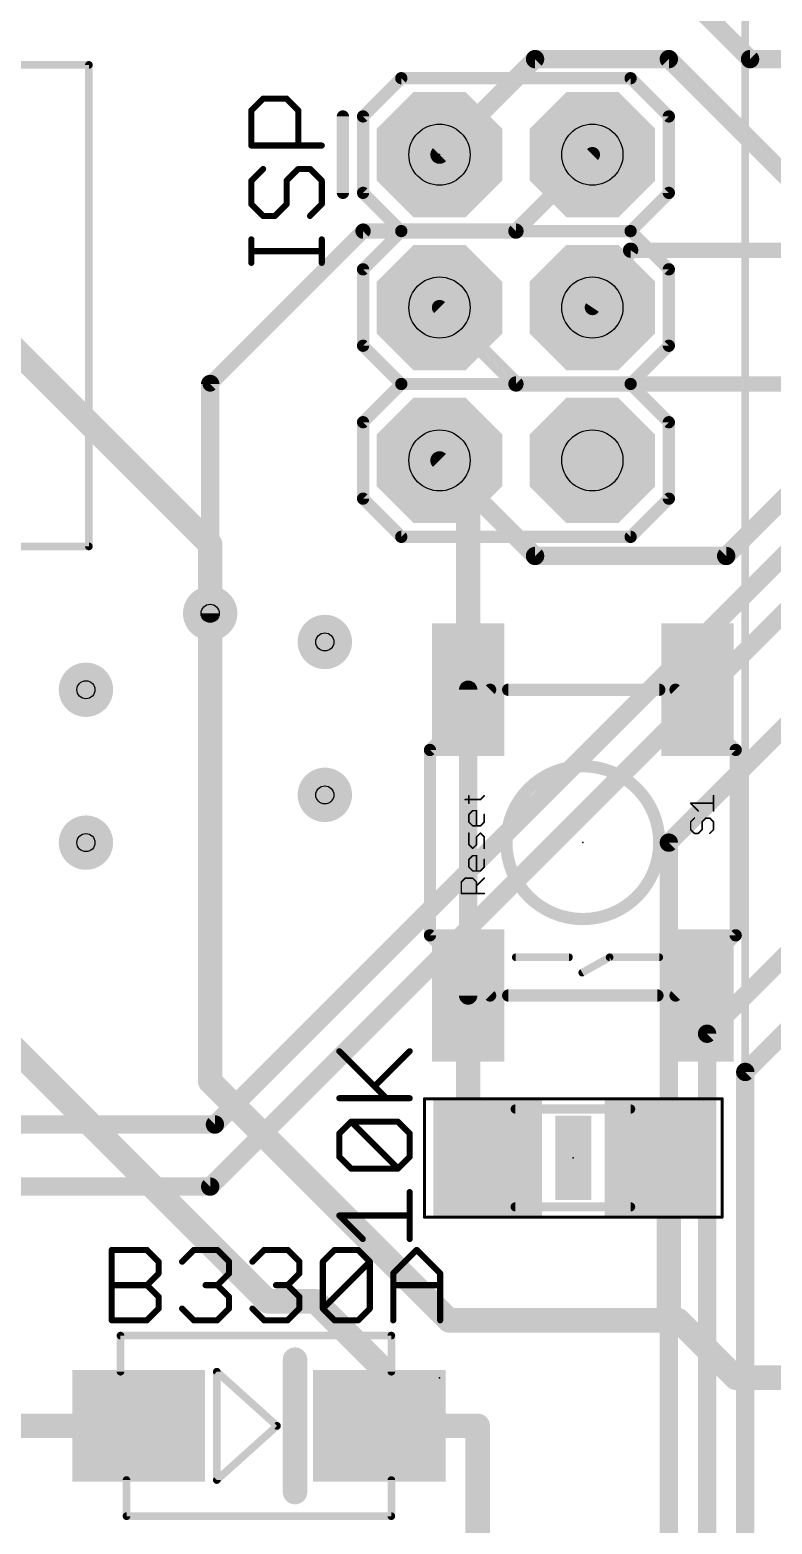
# Model space of a CAD drawing. Extents: x -1 to 156, y 2 to 108.
# Drawn here: x 27.48 to 39.82, y 36.94 to 61.76 of the extents above; entities that cross this region are included whole.
import ezdxf

# ---------------------------------------------------------------- set-up
doc = ezdxf.new("R2010")
doc.units = 0
for name, color, linetype in [('1', 22, 'CONTINUOUS'), ('16', 175, 'CONTINUOUS'), ('17', 82, 'CONTINUOUS'), ('18', 82, 'CONTINUOUS'), ('21', 253, 'CONTINUOUS'), ('23', 7, 'CONTINUOUS'), ('25', 253, 'CONTINUOUS'), ('27', 253, 'CONTINUOUS'), ('29', 253, 'CONTINUOUS'), ('30', 253, 'CONTINUOUS'), ('31', 253, 'CONTINUOUS'), ('35', 253, 'CONTINUOUS'), ('39', 22, 'CONTINUOUS'), ('44', 253, 'CONTINUOUS'), ('51', 253, 'CONTINUOUS')]:
    doc.layers.add(name, color=color, linetype=linetype)

# ---------------------------------------------------------------- blocks, each defined once
blk = doc.blocks.new('RECT')
blk.add_solid([(-0.5, -0.5), (0.5, -0.5), (-0.5, 0.5), (0.5, 0.5)])
blk = doc.blocks.new('OCTAGONP')
at = {"const_width": 0.5}
blk.add_lwpolyline([(-0.25, -0.1036), (-0.25, 0.1036), (-0.1036, 0.25), (0.1036, 0.25), (0.25, 0.1036), (0.25, -0.1036), (0.1036, -0.25), (-0.1036, -0.25), (-0.25, -0.1036), (-0.25, 0.1036)], dxfattribs=at)
blk = doc.blocks.new('ROUNDV')
at = {"const_width": 0.5}
blk.add_lwpolyline([(0, -0.25, 1), (0, 0.25, 1), (0, -0.25)], format="xyb", dxfattribs=at)

msp = doc.modelspace()

# ---------------------------------------------------------------- linework, layer by layer
at = {"layer": '1'}
for points, const_width in [([(39.4494, 61.2775), (38.4969, 62.23)], 0.3048), ([(35.8775, 61.2775), (34.29, 59.69)], 0.3048), ([(38.1, 61.2775), (35.8775, 61.2775)], 0.3048), ([(40.4813, 58.8963), (38.1, 61.2775)], 0.3048), ([(49.9269, 61.2775), (39.4494, 61.2775)], 0.3048), ([(26.515, 57.1813), (30.48, 53.2163)], 0.4064), ([(34.29, 57.15), (35.56, 55.88)], 0.254), ([(35.56, 55.88), (40.64, 55.88)], 0.254), ([(34.7662, 54.1337), (34.29, 54.61)], 0.4064), ([(34.7662, 50.8), (34.7662, 54.1337)], 0.4064), ([(30.48, 53.2163), (30.48, 52.07)], 0.4064), ([(30.48, 52.07), (30.48, 44.2913)], 0.4064), ([(34.7662, 50.8), (34.7662, 45.72)], 0.3048), ([(26.515, 45.5575), (31.4325, 40.64)], 0.4064), ([(34.7662, 45.72), (34.7662, 43.3455)], 0.4064), ([(30.48, 44.2913), (34.4488, 40.3225)], 0.4064), ([(34.7662, 43.3455), (35.0905, 43.0213)], 0.4064), ([(37.9345, 43.0213), (38.1, 42.8558)], 0.4064), ([(38.1, 42.8558), (38.1, 40.3225)], 0.4064), ([(31.4325, 40.64), (32.2263, 40.64)], 0.4064), ([(32.2263, 40.64), (33.29, 39.5763)], 0.4064), ([(34.4488, 40.3225), (38.1, 40.3225)], 0.4064), ([(38.1, 40.3225), (38.2587, 40.3225)], 0.4064), ([(38.2587, 40.3225), (39.2112, 39.37)], 0.4064), ([(33.29, 39.5763), (33.29, 38.57)], 0.4064), ([(39.2112, 39.37), (41.91, 39.37)], 0.4064), ([(29.29, 38.57), (25.53, 38.57)], 0.4064), ([(33.29, 38.57), (34.925, 38.57)], 0.4064), ([(34.925, 38.57), (34.925, 35.3945)], 0.4064)]:
    msp.add_lwpolyline(points, dxfattribs=dict(at, const_width=const_width))
for points, const_width in [([(35.8775, 61.3537, 1), (35.8775, 61.2013)], 0.1524), ([(35.9314, 61.2236, 1), (35.8236, 61.3314)], 0.1524), ([(38.1539, 61.3314, 1), (38.0461, 61.2236)], 0.1524), ([(38.1, 61.2013, 1), (38.1, 61.3537)], 0.1524), ([(39.4494, 61.3537, 1), (39.4494, 61.2013)], 0.1524), ([(39.3955, 61.2236, 1), (39.5033, 61.3314)], 0.1524), ([(34.2361, 59.7439, 1), (34.3439, 59.6361)], 0.1524), ([(34.3349, 57.1949, 1), (34.2451, 57.1051)], 0.127), ([(35.56, 55.9435, 1), (35.56, 55.8165)], 0.127), ([(35.5151, 55.8351, 1), (35.6049, 55.9249)], 0.127), ([(34.3618, 54.6818, 1), (34.2182, 54.5382)], 0.2032), ([(34.8678, 54.1337, 1), (34.6647, 54.1337)], 0.2032), ([(34.6944, 54.0619, 1), (34.8381, 54.2056)], 0.2032), ([(30.5816, 53.2163, 1), (30.3784, 53.2163)], 0.2032), ([(30.4082, 53.1444, 1), (30.5518, 53.2881)], 0.2032), ([(30.5816, 52.07, 1), (30.3784, 52.07)], 0.2032), ([(30.3784, 52.07, 1), (30.5816, 52.07)], 0.2032), ([(34.6647, 50.8, 1), (34.8678, 50.8)], 0.2032), ([(34.8424, 50.8, 1), (34.69, 50.8)], 0.1524), ([(34.8678, 45.72, 1), (34.6647, 45.72)], 0.2032), ([(34.69, 45.72, 1), (34.8424, 45.72)], 0.1524), ([(30.5518, 44.3631, 1), (30.4082, 44.2194)], 0.2032), ([(30.3784, 44.2913, 1), (30.5816, 44.2913)], 0.2032), ([(34.8381, 43.4173, 1), (34.6944, 43.2737)], 0.2032), ([(34.6647, 43.3455, 1), (34.8678, 43.3455)], 0.2032), ([(38.0063, 43.0931, 1), (37.8627, 42.9494)], 0.2032), ([(35.0187, 42.9494, 1), (35.1623, 43.0931)], 0.2032), ([(38.2016, 42.8558, 1), (37.9984, 42.8558)], 0.2032), ([(38.0282, 42.7839, 1), (38.1718, 42.9276)], 0.2032), ([(31.4325, 40.7416, 1), (31.4325, 40.5384)], 0.2032), ([(31.3607, 40.5682, 1), (31.5043, 40.7118)], 0.2032), ([(32.2981, 40.7118, 1), (32.1544, 40.5682)], 0.2032), ([(32.2263, 40.5384, 1), (32.2263, 40.7416)], 0.2032), ([(34.4488, 40.4241, 1), (34.4488, 40.2209)], 0.2032), ([(34.3769, 40.2507, 1), (34.5206, 40.3943)], 0.2032), ([(38.1, 40.4241, 1), (38.1, 40.2209)], 0.2032), ([(38.1, 40.2209, 1), (38.1, 40.4241)], 0.2032), ([(38.3306, 40.3943, 1), (38.1869, 40.2507)], 0.2032), ([(38.2587, 40.2209, 1), (38.2587, 40.4241)], 0.2032), ([(37.9984, 40.3225, 1), (38.2016, 40.3225)], 0.2032), ([(33.3916, 39.5763, 1), (33.1884, 39.5763)], 0.2032), ([(33.2182, 39.5044, 1), (33.3618, 39.6481)], 0.2032), ([(39.2112, 39.4716, 1), (39.2112, 39.2684)], 0.2032), ([(39.1394, 39.2982, 1), (39.2831, 39.4418)], 0.2032), ([(29.29, 38.4684, 1), (29.29, 38.6716)], 0.2032), ([(33.29, 38.6716, 1), (33.29, 38.4684)], 0.2032), ([(35.0266, 38.57, 1), (34.8234, 38.57)], 0.2032), ([(34.925, 38.4684, 1), (34.925, 38.6716)], 0.2032), ([(33.1884, 38.57, 1), (33.3916, 38.57)], 0.2032)]:
    msp.add_lwpolyline(points, format="xyb", dxfattribs=dict(at, const_width=const_width))
at = {"layer": '16'}
for points, const_width in [([(36.83, 59.69), (35.56, 58.42)], 0.254), ([(33.02, 58.42), (30.48, 55.88)], 0.254), ([(35.56, 58.42), (33.02, 58.42)], 0.254), ([(36.83, 57.15), (37.465, 58.1025)], 0.254), ([(37.465, 58.1025), (60.6425, 58.1025)], 0.254), ([(42.8625, 56.8325), (39.0525, 53.0225)], 0.3048), ([(43.18, 56.1975), (30.5594, 43.5769)], 0.3048), ([(30.48, 55.88), (30.48, 52.07)], 0.3048), ([(30.48, 42.545), (43.4975, 55.5625)], 0.3048), ([(35.8775, 53.0225), (34.29, 54.61)], 0.3048), ([(38.735, 45.085), (47.7838, 54.1337)], 0.3048), ([(39.37, 44.45), (49.0538, 54.1337)], 0.3048), ([(39.0525, 53.0225), (35.8775, 53.0225)], 0.3048), ([(38.1, 48.26), (41.91, 52.07)], 0.3048), ([(38.1, 20.32), (38.1, 48.26)], 0.3048), ([(38.735, 24.765), (38.735, 45.085)], 0.3048), ([(39.37, 29.21), (39.37, 44.45)], 0.3048), ([(30.5594, 43.5769), (26.4319, 43.5769)], 0.3048), ([(30.48, 42.545), (25.146, 42.545)], 0.3048)]:
    msp.add_lwpolyline(points, dxfattribs=dict(at, const_width=const_width))
for points, const_width in [([(36.8749, 59.6451, 1), (36.7851, 59.7349)], 0.127), ([(33.02, 58.4835, 1), (33.02, 58.3565)], 0.127), ([(33.0649, 58.3751, 1), (32.9751, 58.4649)], 0.127), ([(35.5151, 58.4649, 1), (35.6049, 58.3751)], 0.127), ([(35.56, 58.3565, 1), (35.56, 58.4835)], 0.127), ([(37.465, 58.166, 1), (37.465, 58.039)], 0.127), ([(37.5178, 58.0673, 1), (37.4122, 58.1377)], 0.127), ([(36.7772, 57.1852, 1), (36.8828, 57.1148)], 0.127), ([(30.5562, 55.88, 1), (30.4038, 55.88)], 0.1524), ([(30.4351, 55.9249, 1), (30.5249, 55.8351)], 0.127), ([(34.3439, 54.6639, 1), (34.2361, 54.5561)], 0.1524), ([(35.8775, 53.0987, 1), (35.8775, 52.9463)], 0.1524), ([(35.8236, 52.9686, 1), (35.9314, 53.0764)], 0.1524), ([(38.9986, 53.0764, 1), (39.1064, 52.9686)], 0.1524), ([(39.0525, 52.9463, 1), (39.0525, 53.0987)], 0.1524), ([(30.4038, 52.07, 1), (30.5562, 52.07)], 0.1524), ([(38.1762, 48.26, 1), (38.0238, 48.26)], 0.1524), ([(38.0461, 48.3139, 1), (38.1539, 48.2061)], 0.1524), ([(38.8112, 45.085, 1), (38.6588, 45.085)], 0.1524), ([(38.6811, 45.1389, 1), (38.7889, 45.0311)], 0.1524), ([(39.4462, 44.45, 1), (39.2938, 44.45)], 0.1524), ([(39.3161, 44.5039, 1), (39.4239, 44.3961)], 0.1524), ([(30.5055, 43.6308, 1), (30.6133, 43.523)], 0.1524), ([(30.5594, 43.5007, 1), (30.5594, 43.6531)], 0.1524), ([(30.4261, 42.5989, 1), (30.5339, 42.4911)], 0.1524), ([(30.48, 42.4688, 1), (30.48, 42.6212)], 0.1524)]:
    msp.add_lwpolyline(points, format="xyb", dxfattribs=dict(at, const_width=const_width))
at = {"layer": '21'}
for points, const_width in [([(39.37, 80.106), (39.37, 34.106)], 0.127), ([(24.765, 61.1813), (28.465, 61.1813)], 0.127), ([(28.465, 61.1813), (28.465, 53.1813)], 0.127), ([(33.655, 60.96), (33.02, 60.325)], 0.2032), ([(33.655, 60.96), (37.465, 60.96)], 0.2032), ([(37.465, 60.96), (38.1, 60.325)], 0.2032), ([(32.685, 59.055), (32.685, 60.325)], 0.2032), ([(33.02, 60.325), (33.02, 59.055)], 0.2032), ([(38.1, 60.325), (38.1, 59.055)], 0.2032), ([(33.02, 59.055), (33.655, 58.42)], 0.2032), ([(38.1, 59.055), (37.465, 58.42)], 0.2032), ([(33.655, 58.42), (33.02, 57.785)], 0.2032), ([(37.465, 58.42), (33.655, 58.42)], 0.2032), ([(37.465, 58.42), (38.1, 57.785)], 0.2032), ([(33.02, 57.785), (33.02, 56.515)], 0.2032), ([(38.1, 57.785), (38.1, 56.515)], 0.2032), ([(33.02, 56.515), (33.655, 55.88)], 0.2032), ([(38.1, 56.515), (37.465, 55.88)], 0.2032), ([(33.655, 55.88), (33.02, 55.245)], 0.2032), ([(37.465, 55.88), (33.655, 55.88)], 0.2032), ([(37.465, 55.88), (38.1, 55.245)], 0.2032), ([(33.02, 55.245), (33.02, 53.975)], 0.2032), ([(38.1, 55.245), (38.1, 53.975)], 0.2032), ([(33.02, 53.975), (33.655, 53.34)], 0.2032), ([(38.1, 53.975), (37.465, 53.34)], 0.2032), ([(37.465, 53.34), (33.655, 53.34)], 0.2032), ([(28.465, 53.1813), (24.765, 53.1813)], 0.127), ([(35.4312, 50.8), (37.9413, 50.8)], 0.2032), ([(34.1313, 46.72), (34.1313, 49.8)], 0.2032), ([(39.2112, 49.8), (39.2112, 46.72)], 0.2032), ([(37.9113, 45.72), (35.4312, 45.72)], 0.2032), ([(31.89, 37.47), (31.89, 39.67)], 0.4064), ([(30.59, 37.67), (30.59, 39.47)], 0.127), ([(30.59, 39.47), (31.59, 38.57)], 0.127), ([(31.59, 38.57), (30.59, 37.67)], 0.127)]:
    msp.add_lwpolyline(points, dxfattribs=dict(at, const_width=const_width))
for points, const_width in [([(28.4967, 61.1813, 1), (28.4333, 61.1813)], 0.0635), ([(28.465, 61.1495, 1), (28.465, 61.213)], 0.0635), ([(33.655, 61.0108, 1), (33.655, 60.9092)], 0.1016), ([(33.6909, 60.9241, 1), (33.6191, 60.9959)], 0.1016), ([(37.5009, 60.9959, 1), (37.4291, 60.9241)], 0.1016), ([(37.465, 60.9092, 1), (37.465, 61.0108)], 0.1016), ([(32.7358, 60.325, 1), (32.6342, 60.325)], 0.1016), ([(33.0708, 60.325, 1), (32.9692, 60.325)], 0.1016), ([(32.9841, 60.3609, 1), (33.0559, 60.2891)], 0.1016), ([(38.1508, 60.325, 1), (38.0492, 60.325)], 0.1016), ([(38.0641, 60.2891, 1), (38.1359, 60.3609)], 0.1016), ([(32.6342, 59.055, 1), (32.7358, 59.055)], 0.1016), ([(33.0559, 59.0909, 1), (32.9841, 59.0191)], 0.1016), ([(32.9692, 59.055, 1), (33.0708, 59.055)], 0.1016), ([(38.0492, 59.055, 1), (38.1508, 59.055)], 0.1016), ([(38.1359, 59.0191, 1), (38.0641, 59.0909)], 0.1016), ([(33.655, 58.4708, 1), (33.655, 58.3692)], 0.1016), ([(33.6909, 58.3841, 1), (33.6191, 58.4559)], 0.1016), ([(33.6191, 58.3841, 1), (33.6909, 58.4559)], 0.1016), ([(37.5009, 58.4559, 1), (37.4291, 58.3841)], 0.1016), ([(37.4291, 58.4559, 1), (37.5009, 58.3841)], 0.1016), ([(37.465, 58.3692, 1), (37.465, 58.4708)], 0.1016), ([(33.0708, 57.785, 1), (32.9692, 57.785)], 0.1016), ([(32.9841, 57.8209, 1), (33.0559, 57.7491)], 0.1016), ([(38.1508, 57.785, 1), (38.0492, 57.785)], 0.1016), ([(38.0641, 57.7491, 1), (38.1359, 57.8209)], 0.1016), ([(33.0559, 56.5509, 1), (32.9841, 56.4791)], 0.1016), ([(38.1359, 56.4791, 1), (38.0641, 56.5509)], 0.1016), ([(32.9692, 56.515, 1), (33.0708, 56.515)], 0.1016), ([(38.0492, 56.515, 1), (38.1508, 56.515)], 0.1016), ([(33.655, 55.9308, 1), (33.655, 55.8292)], 0.1016), ([(33.6909, 55.8441, 1), (33.6191, 55.9159)], 0.1016), ([(33.6191, 55.8441, 1), (33.6909, 55.9159)], 0.1016), ([(37.5009, 55.9159, 1), (37.4291, 55.8441)], 0.1016), ([(37.4291, 55.9159, 1), (37.5009, 55.8441)], 0.1016), ([(37.465, 55.8292, 1), (37.465, 55.9308)], 0.1016), ([(33.0708, 55.245, 1), (32.9692, 55.245)], 0.1016), ([(32.9841, 55.2809, 1), (33.0559, 55.2091)], 0.1016), ([(38.1508, 55.245, 1), (38.0492, 55.245)], 0.1016), ([(38.0641, 55.2091, 1), (38.1359, 55.2809)], 0.1016), ([(33.0559, 54.0109, 1), (32.9841, 53.9391)], 0.1016), ([(32.9692, 53.975, 1), (33.0708, 53.975)], 0.1016), ([(38.0492, 53.975, 1), (38.1508, 53.975)], 0.1016), ([(38.1359, 53.9391, 1), (38.0641, 54.0109)], 0.1016), ([(33.655, 53.3908, 1), (33.655, 53.2892)], 0.1016), ([(33.6191, 53.3041, 1), (33.6909, 53.3759)], 0.1016), ([(37.4291, 53.3759, 1), (37.5009, 53.3041)], 0.1016), ([(37.465, 53.2892, 1), (37.465, 53.3908)], 0.1016), ([(28.4333, 53.1813, 1), (28.4967, 53.1813)], 0.0635), ([(28.465, 53.1495, 1), (28.465, 53.213)], 0.0635), ([(35.4312, 50.8508, 1), (35.4312, 50.7492)], 0.1016), ([(37.9413, 50.7492, 1), (37.9413, 50.8508)], 0.1016), ([(34.1821, 49.8, 1), (34.0804, 49.8)], 0.1016), ([(39.2621, 49.8, 1), (39.1604, 49.8)], 0.1016), ([(36.6713, 46.99, 1), (36.6713, 49.53, 1), (36.6713, 46.99)], 0.2032), ([(34.0804, 46.72, 1), (34.1821, 46.72)], 0.1016), ([(39.1604, 46.72, 1), (39.2621, 46.72)], 0.1016), ([(35.4312, 45.7708, 1), (35.4312, 45.6692)], 0.1016), ([(37.9113, 45.6692, 1), (37.9113, 45.7708)], 0.1016), ([(31.9916, 39.67, 1), (31.7884, 39.67)], 0.2032), ([(30.6112, 39.4936, 1), (30.5688, 39.4464)], 0.0635), ([(30.6217, 39.47, 1), (30.5583, 39.47)], 0.0635), ([(31.6112, 38.5464, 1), (31.5688, 38.5936)], 0.0635), ([(31.5688, 38.5464, 1), (31.6112, 38.5936)], 0.0635), ([(30.5688, 37.6936, 1), (30.6112, 37.6464)], 0.0635), ([(30.5583, 37.67, 1), (30.6217, 37.67)], 0.0635), ([(31.7884, 37.47, 1), (31.9916, 37.47)], 0.2032)]:
    msp.add_lwpolyline(points, format="xyb", dxfattribs=dict(at, const_width=const_width))
at = {"layer": '23'}
for p in [(34.29, 59.69), (36.6713, 48.26), (36.5125, 43.0213), (34.29, 39.37)]:
    msp.add_point(p, dxfattribs=at)
at = {"layer": '25', "const_width": 0.0254}
for points in [[(38.5887, 48.7875), (38.4616, 48.9146)], [(38.4616, 48.9146), (38.843, 48.9146)], [(38.843, 48.7875), (38.843, 49.0417)], [(38.5252, 48.6675), (38.4616, 48.6039)], [(38.6523, 48.6039), (38.7158, 48.6675)], [(38.7158, 48.6675), (38.7794, 48.6675)], [(38.7794, 48.6675), (38.843, 48.6039)], [(38.4616, 48.6039), (38.4616, 48.4768)], [(38.4616, 48.4768), (38.5252, 48.4133)], [(38.5252, 48.4133), (38.5887, 48.4133)], [(38.5887, 48.4133), (38.6523, 48.4768)], [(38.6523, 48.4768), (38.6523, 48.6039)], [(38.843, 48.4768), (38.7794, 48.4133)], [(38.843, 48.6039), (38.843, 48.4768)]]:
    msp.add_lwpolyline(points, dxfattribs=at)
at = {"layer": '25', "const_width": 0.0127}
for points in [[(38.4661, 48.9191, 1), (38.4571, 48.9101)], [(38.4616, 48.9209, 1), (38.4616, 48.9082)], [(38.8493, 49.0417, 1), (38.8366, 49.0417)], [(38.843, 48.9082, 1), (38.843, 48.9209)], [(38.5297, 48.663, 1), (38.5207, 48.672)], [(38.5842, 48.783, 1), (38.5932, 48.792)], [(38.7158, 48.6739, 1), (38.7158, 48.6612)], [(38.7203, 48.663, 1), (38.7114, 48.672)], [(38.7839, 48.672, 1), (38.7749, 48.663)], [(38.7794, 48.6612, 1), (38.7794, 48.6739)], [(38.8366, 48.7875, 1), (38.8493, 48.7875)], [(38.4571, 48.6084, 1), (38.4661, 48.5995)], [(38.4661, 48.4813, 1), (38.4571, 48.4723)], [(38.468, 48.6039, 1), (38.4553, 48.6039)], [(38.4553, 48.4768, 1), (38.468, 48.4768)], [(38.5252, 48.4196, 1), (38.5252, 48.4069)], [(38.5207, 48.4088, 1), (38.5297, 48.4178)], [(38.5842, 48.4178, 1), (38.5932, 48.4088)], [(38.5887, 48.4069, 1), (38.5887, 48.4196)], [(38.6586, 48.6039, 1), (38.6459, 48.6039)], [(38.6459, 48.4768, 1), (38.6586, 48.4768)], [(38.6478, 48.6084, 1), (38.6568, 48.5995)], [(38.6568, 48.4723, 1), (38.6478, 48.4813)], [(38.7749, 48.4178, 1), (38.7839, 48.4088)], [(38.8493, 48.6039, 1), (38.8366, 48.6039)], [(38.8366, 48.4768, 1), (38.8493, 48.4768)], [(38.8385, 48.5995, 1), (38.8474, 48.6084)], [(38.8474, 48.4723, 1), (38.8385, 48.4813)]]:
    msp.add_lwpolyline(points, format="xyb", dxfattribs=at)
at = {"layer": '27'}
for points, const_width in [([(31.1648, 60.4261), (31.3597, 60.621)], 0.1016), ([(31.3597, 60.621), (31.7495, 60.621)], 0.1016), ([(31.7495, 60.621), (31.9444, 60.4261)], 0.1016), ([(31.1648, 59.8414), (31.1648, 60.4261)], 0.1016), ([(31.9444, 60.4261), (31.9444, 59.8414)], 0.1016), ([(32.3342, 59.8414), (31.1648, 59.8414)], 0.1016), ([(31.3597, 59.4516), (31.1648, 59.2567)], 0.1016), ([(31.7495, 59.2567), (31.9444, 59.4516)], 0.1016), ([(31.9444, 59.4516), (32.1393, 59.4516)], 0.1016), ([(32.1393, 59.4516), (32.3342, 59.2567)], 0.1016), ([(31.1648, 59.2567), (31.1648, 58.8669)], 0.1016), ([(31.7495, 58.8669), (31.7495, 59.2567)], 0.1016), ([(32.3342, 59.2567), (32.3342, 58.8669)], 0.1016), ([(31.1648, 58.8669), (31.3597, 58.672)], 0.1016), ([(31.5546, 58.672), (31.7495, 58.8669)], 0.1016), ([(32.3342, 58.8669), (32.1393, 58.672)], 0.1016), ([(31.3597, 58.672), (31.5546, 58.672)], 0.1016), ([(31.1648, 57.8924), (31.1648, 58.2822)], 0.1016), ([(32.3342, 58.0873), (31.1648, 58.0873)], 0.1016), ([(32.3342, 57.8924), (32.3342, 58.2822)], 0.1016), ([(34.7152, 48.9758), (34.9694, 48.9758)], 0.0254), ([(34.7787, 48.9122), (34.7787, 49.0393)], 0.0254), ([(34.9694, 48.9758), (35.0329, 49.0393)], 0.0254), ([(34.7787, 48.7287), (34.8423, 48.7922)], 0.0254), ([(34.7787, 48.6016), (34.7787, 48.7287)], 0.0254), ([(34.8423, 48.7922), (34.9058, 48.7922)], 0.0254), ([(34.9058, 48.7922), (34.9058, 48.538)], 0.0254), ([(35.0329, 48.7287), (35.0329, 48.6016)], 0.0254), ([(34.8423, 48.538), (34.7787, 48.6016)], 0.0254), ([(34.7787, 48.2274), (34.7787, 48.418)], 0.0254), ([(34.9694, 48.538), (34.8423, 48.538)], 0.0254), ([(34.9694, 48.418), (34.9058, 48.3545)], 0.0254), ([(35.0329, 48.6016), (34.9694, 48.538)], 0.0254), ([(35.0329, 48.3545), (34.9694, 48.418)], 0.0254), ([(34.8423, 48.1638), (34.7787, 48.2274)], 0.0254), ([(34.9058, 48.2274), (34.8423, 48.1638)], 0.0254), ([(34.9058, 48.3545), (34.9058, 48.2274)], 0.0254), ([(35.0329, 48.1638), (35.0329, 48.3545)], 0.0254), ([(34.7787, 47.9803), (34.8423, 48.0438)], 0.0254), ([(34.7787, 47.8532), (34.7787, 47.9803)], 0.0254), ([(34.8423, 48.0438), (34.9058, 48.0438)], 0.0254), ([(34.9058, 48.0438), (34.9058, 47.7896)], 0.0254), ([(35.0329, 47.9803), (35.0329, 47.8532)], 0.0254), ([(34.6516, 47.6061), (34.7152, 47.6696)], 0.0254), ([(34.7152, 47.6696), (34.8423, 47.6696)], 0.0254), ([(34.8423, 47.7896), (34.7787, 47.8532)], 0.0254), ([(34.9694, 47.7896), (34.8423, 47.7896)], 0.0254), ([(34.8423, 47.6696), (34.9058, 47.6061)], 0.0254), ([(34.9058, 47.5425), (35.0329, 47.6696)], 0.0254), ([(35.0329, 47.8532), (34.9694, 47.7896)], 0.0254), ([(34.6516, 47.4154), (34.6516, 47.6061)], 0.0254), ([(35.0329, 47.4154), (34.6516, 47.4154)], 0.0254), ([(34.9058, 47.6061), (34.9058, 47.4154)], 0.0254), ([(33.4049, 44.0138), (32.6253, 44.7934)], 0.1016), ([(33.21, 44.2087), (33.7947, 44.7934)], 0.1016), ([(32.6253, 44.0138), (33.7947, 44.0138)], 0.1016), ([(32.6253, 43.4291), (32.8202, 43.624)], 0.1016), ([(32.6253, 43.0393), (32.6253, 43.4291)], 0.1016), ([(32.8202, 43.624), (33.5998, 43.624)], 0.1016), ([(33.5998, 42.8444), (32.8202, 43.624)], 0.1016), ([(33.5998, 43.624), (33.7947, 43.4291)], 0.1016), ([(33.7947, 43.4291), (33.7947, 43.0393)], 0.1016), ([(32.8202, 42.8444), (32.6253, 43.0393)], 0.1016), ([(33.7947, 43.0393), (33.5998, 42.8444)], 0.1016), ([(33.5998, 42.8444), (32.8202, 42.8444)], 0.1016), ([(33.7947, 41.675), (33.7947, 42.4546)], 0.1016), ([(33.0151, 41.675), (32.6253, 42.0648)], 0.1016), ([(32.6253, 42.0648), (33.7947, 42.0648)], 0.1016), ([(28.8441, 40.3238), (28.8441, 41.4932)], 0.1016), ([(28.8441, 41.4932), (29.4287, 41.4932)], 0.1016), ([(29.4287, 41.4932), (29.6236, 41.2983)], 0.1016), ([(30.0134, 41.2983), (30.2083, 41.4932)], 0.1016), ([(30.2083, 41.4932), (30.5981, 41.4932)], 0.1016), ([(30.5981, 41.4932), (30.793, 41.2983)], 0.1016), ([(31.1828, 41.2983), (31.3777, 41.4932)], 0.1016), ([(31.3777, 41.4932), (31.7675, 41.4932)], 0.1016), ([(31.7675, 41.4932), (31.9624, 41.2983)], 0.1016), ([(32.3522, 41.2983), (32.5471, 41.4932)], 0.1016), ([(32.5471, 41.4932), (32.9369, 41.4932)], 0.1016), ([(32.9369, 41.4932), (33.1318, 41.2983)], 0.1016), ([(33.5216, 41.1034), (33.9114, 41.4932)], 0.1016), ([(33.9114, 41.4932), (34.3012, 41.1034)], 0.1016), ([(29.6236, 41.2983), (29.6236, 41.1034)], 0.1016), ([(30.793, 41.2983), (30.793, 41.1034)], 0.1016), ([(31.9624, 41.2983), (31.9624, 41.1034)], 0.1016), ([(32.3522, 40.5187), (32.3522, 41.2983)], 0.1016), ([(32.3522, 40.5187), (33.1318, 41.2983)], 0.1016), ([(33.1318, 41.2983), (33.1318, 40.5187)], 0.1016), ([(29.6236, 41.1034), (29.4287, 40.9085)], 0.1016), ([(30.793, 41.1034), (30.5981, 40.9085)], 0.1016), ([(31.9624, 41.1034), (31.7675, 40.9085)], 0.1016), ([(33.5216, 40.3238), (33.5216, 41.1034)], 0.1016), ([(34.3012, 41.1034), (34.3012, 40.3238)], 0.1016), ([(28.8441, 40.9085), (29.4287, 40.9085)], 0.1016), ([(29.4287, 40.9085), (29.6236, 40.7136)], 0.1016), ([(29.6236, 40.7136), (29.6236, 40.5187)], 0.1016), ([(30.5981, 40.9085), (30.4032, 40.9085)], 0.1016), ([(30.5981, 40.9085), (30.793, 40.7136)], 0.1016), ([(30.793, 40.7136), (30.793, 40.5187)], 0.1016), ([(31.7675, 40.9085), (31.5726, 40.9085)], 0.1016), ([(31.7675, 40.9085), (31.9624, 40.7136)], 0.1016), ([(31.9624, 40.7136), (31.9624, 40.5187)], 0.1016), ([(33.5216, 40.9085), (34.3012, 40.9085)], 0.1016), ([(29.6236, 40.5187), (29.4287, 40.3238)], 0.1016), ([(30.2083, 40.3238), (30.0134, 40.5187)], 0.1016), ([(30.793, 40.5187), (30.5981, 40.3238)], 0.1016), ([(31.3777, 40.3238), (31.1828, 40.5187)], 0.1016), ([(31.9624, 40.5187), (31.7675, 40.3238)], 0.1016), ([(32.5471, 40.3238), (32.3522, 40.5187)], 0.1016), ([(33.1318, 40.5187), (32.9369, 40.3238)], 0.1016), ([(29.4287, 40.3238), (28.8441, 40.3238)], 0.1016), ([(30.5981, 40.3238), (30.2083, 40.3238)], 0.1016), ([(31.7675, 40.3238), (31.3777, 40.3238)], 0.1016), ([(32.9369, 40.3238), (32.5471, 40.3238)], 0.1016)]:
    msp.add_lwpolyline(points, dxfattribs=dict(at, const_width=const_width))
for points, const_width in [([(31.3597, 60.6464, 1), (31.3597, 60.5956)], 0.0508), ([(31.3777, 60.603, 1), (31.3417, 60.639)], 0.0508), ([(31.7675, 60.639, 1), (31.7315, 60.603)], 0.0508), ([(31.7495, 60.5956, 1), (31.7495, 60.6464)], 0.0508), ([(31.1468, 60.4441, 1), (31.1828, 60.4081)], 0.0508), ([(31.1902, 60.4261, 1), (31.1394, 60.4261)], 0.0508), ([(31.9698, 60.4261, 1), (31.919, 60.4261)], 0.0508), ([(31.9264, 60.4081, 1), (31.9624, 60.4441)], 0.0508), ([(31.1648, 59.8668, 1), (31.1648, 59.816)], 0.0508), ([(31.1394, 59.8414, 1), (31.1902, 59.8414)], 0.0508), ([(31.919, 59.8414, 1), (31.9698, 59.8414)], 0.0508), ([(32.3342, 59.816, 1), (32.3342, 59.8668)], 0.0508), ([(31.3777, 59.4336, 1), (31.3417, 59.4696)], 0.0508), ([(31.9444, 59.477, 1), (31.9444, 59.4262)], 0.0508), ([(31.9624, 59.4336, 1), (31.9264, 59.4696)], 0.0508), ([(32.1573, 59.4696, 1), (32.1213, 59.4336)], 0.0508), ([(32.1393, 59.4262, 1), (32.1393, 59.477)], 0.0508), ([(31.1468, 59.2747, 1), (31.1828, 59.2387)], 0.0508), ([(31.1902, 59.2567, 1), (31.1394, 59.2567)], 0.0508), ([(31.7315, 59.2747, 1), (31.7675, 59.2387)], 0.0508), ([(31.7749, 59.2567, 1), (31.7241, 59.2567)], 0.0508), ([(32.3596, 59.2567, 1), (32.3088, 59.2567)], 0.0508), ([(32.3162, 59.2387, 1), (32.3522, 59.2747)], 0.0508), ([(31.1828, 58.8849, 1), (31.1468, 58.8489)], 0.0508), ([(31.1394, 58.8669, 1), (31.1902, 58.8669)], 0.0508), ([(31.7241, 58.8669, 1), (31.7749, 58.8669)], 0.0508), ([(31.7675, 58.8489, 1), (31.7315, 58.8849)], 0.0508), ([(32.3088, 58.8669, 1), (32.3596, 58.8669)], 0.0508), ([(32.3522, 58.8489, 1), (32.3162, 58.8849)], 0.0508), ([(31.3597, 58.6974, 1), (31.3597, 58.6466)], 0.0508), ([(31.3417, 58.654, 1), (31.3777, 58.69)], 0.0508), ([(31.5366, 58.69, 1), (31.5726, 58.654)], 0.0508), ([(31.5546, 58.6466, 1), (31.5546, 58.6974)], 0.0508), ([(32.1213, 58.69, 1), (32.1573, 58.654)], 0.0508), ([(31.1902, 58.2822, 1), (31.1394, 58.2822)], 0.0508), ([(31.1648, 58.1127, 1), (31.1648, 58.0619)], 0.0508), ([(32.3596, 58.2822, 1), (32.3088, 58.2822)], 0.0508), ([(32.3342, 58.0619, 1), (32.3342, 58.1127)], 0.0508), ([(31.1394, 57.8924, 1), (31.1902, 57.8924)], 0.0508), ([(32.3088, 57.8924, 1), (32.3596, 57.8924)], 0.0508), ([(34.7152, 48.9821, 1), (34.7152, 48.9694)], 0.0127), ([(34.7851, 49.0393, 1), (34.7724, 49.0393)], 0.0127), ([(34.7724, 48.9122, 1), (34.7851, 48.9122)], 0.0127), ([(34.9649, 48.9803, 1), (34.9739, 48.9713)], 0.0127), ([(34.9694, 48.9694, 1), (34.9694, 48.9821)], 0.0127), ([(35.0374, 49.0348, 1), (35.0285, 49.0438)], 0.0127), ([(34.7742, 48.7332, 1), (34.7832, 48.7242)], 0.0127), ([(34.7851, 48.7287, 1), (34.7724, 48.7287)], 0.0127), ([(34.8423, 48.7986, 1), (34.8423, 48.7859)], 0.0127), ([(34.8468, 48.7877, 1), (34.8378, 48.7967)], 0.0127), ([(34.9122, 48.7922, 1), (34.8995, 48.7922)], 0.0127), ([(34.9058, 48.7859, 1), (34.9058, 48.7986)], 0.0127), ([(35.0393, 48.7287, 1), (35.0266, 48.7287)], 0.0127), ([(34.7832, 48.6061, 1), (34.7742, 48.5971)], 0.0127), ([(34.7724, 48.6016, 1), (34.7851, 48.6016)], 0.0127), ([(34.7851, 48.418, 1), (34.7724, 48.418)], 0.0127), ([(34.8423, 48.5444, 1), (34.8423, 48.5317)], 0.0127), ([(34.8378, 48.5335, 1), (34.8468, 48.5425)], 0.0127), ([(34.8995, 48.538, 1), (34.9122, 48.538)], 0.0127), ([(34.9649, 48.5425, 1), (34.9739, 48.5335)], 0.0127), ([(34.9739, 48.4225, 1), (34.9649, 48.4135)], 0.0127), ([(34.9739, 48.4135, 1), (34.9649, 48.4225)], 0.0127), ([(34.9694, 48.5317, 1), (34.9694, 48.5444)], 0.0127), ([(35.0266, 48.6016, 1), (35.0393, 48.6016)], 0.0127), ([(35.0374, 48.5971, 1), (35.0285, 48.6061)], 0.0127), ([(34.7832, 48.2319, 1), (34.7742, 48.2229)], 0.0127), ([(34.7724, 48.2274, 1), (34.7851, 48.2274)], 0.0127), ([(34.8378, 48.1683, 1), (34.8468, 48.1593)], 0.0127), ([(34.8378, 48.1593, 1), (34.8468, 48.1683)], 0.0127), ([(34.9122, 48.3545, 1), (34.8995, 48.3545)], 0.0127), ([(34.9014, 48.359, 1), (34.9103, 48.35)], 0.0127), ([(34.8995, 48.2274, 1), (34.9122, 48.2274)], 0.0127), ([(34.9103, 48.2229, 1), (34.9014, 48.2319)], 0.0127), ([(35.0393, 48.3545, 1), (35.0266, 48.3545)], 0.0127), ([(35.0266, 48.1638, 1), (35.0393, 48.1638)], 0.0127), ([(35.0285, 48.35, 1), (35.0374, 48.359)], 0.0127), ([(34.7742, 47.9848, 1), (34.7832, 47.9758)], 0.0127), ([(34.7851, 47.9803, 1), (34.7724, 47.9803)], 0.0127), ([(34.8423, 48.0502, 1), (34.8423, 48.0375)], 0.0127), ([(34.8468, 48.0393, 1), (34.8378, 48.0483)], 0.0127), ([(34.9122, 48.0438, 1), (34.8995, 48.0438)], 0.0127), ([(34.9058, 48.0375, 1), (34.9058, 48.0502)], 0.0127), ([(35.0393, 47.9803, 1), (35.0266, 47.9803)], 0.0127), ([(34.7152, 47.676, 1), (34.7152, 47.6633)], 0.0127), ([(34.7197, 47.6651, 1), (34.7107, 47.6741)], 0.0127), ([(34.7832, 47.8576, 1), (34.7742, 47.8487)], 0.0127), ([(34.7724, 47.8532, 1), (34.7851, 47.8532)], 0.0127), ([(34.8423, 47.796, 1), (34.8423, 47.7833)], 0.0127), ([(34.8468, 47.6741, 1), (34.8378, 47.6651)], 0.0127), ([(34.8378, 47.7851, 1), (34.8468, 47.7941)], 0.0127), ([(34.8423, 47.6633, 1), (34.8423, 47.676)], 0.0127), ([(34.8995, 47.7896, 1), (34.9122, 47.7896)], 0.0127), ([(34.9649, 47.7941, 1), (34.9739, 47.7851)], 0.0127), ([(34.9694, 47.7833, 1), (34.9694, 47.796)], 0.0127), ([(35.0266, 47.8532, 1), (35.0393, 47.8532)], 0.0127), ([(35.0374, 47.8487, 1), (35.0285, 47.8576)], 0.0127), ([(35.0374, 47.6651, 1), (35.0285, 47.6741)], 0.0127), ([(34.6471, 47.6105, 1), (34.6561, 47.6016)], 0.0127), ([(34.6516, 47.4217, 1), (34.6516, 47.409)], 0.0127), ([(34.658, 47.6061, 1), (34.6453, 47.6061)], 0.0127), ([(34.6453, 47.4154, 1), (34.658, 47.4154)], 0.0127), ([(34.9122, 47.6061, 1), (34.8995, 47.6061)], 0.0127), ([(34.9014, 47.547, 1), (34.9103, 47.538)], 0.0127), ([(34.8995, 47.4154, 1), (34.9122, 47.4154)], 0.0127), ([(34.9014, 47.6016, 1), (34.9103, 47.6105)], 0.0127), ([(35.0329, 47.409, 1), (35.0329, 47.4217)], 0.0127), ([(32.6433, 44.8114, 1), (32.6073, 44.7755)], 0.0508), ([(33.8127, 44.7755, 1), (33.7767, 44.8114)], 0.0508), ([(33.192, 44.2267, 1), (33.228, 44.1908)], 0.0508), ([(32.6253, 44.0392, 1), (32.6253, 43.9884)], 0.0508), ([(33.3869, 43.9959, 1), (33.4229, 44.0318)], 0.0508), ([(33.7947, 43.9884, 1), (33.7947, 44.0392)], 0.0508), ([(32.6507, 43.4291, 1), (32.5999, 43.4291)], 0.0508), ([(32.6073, 43.4471, 1), (32.6433, 43.4112)], 0.0508), ([(32.8382, 43.642, 1), (32.8022, 43.6061)], 0.0508), ([(32.8202, 43.6494, 1), (32.8202, 43.5986)], 0.0508), ([(32.8382, 43.6061, 1), (32.8022, 43.642)], 0.0508), ([(33.6178, 43.642, 1), (33.5818, 43.6061)], 0.0508), ([(33.5998, 43.5986, 1), (33.5998, 43.6494)], 0.0508), ([(33.8201, 43.4291, 1), (33.7693, 43.4291)], 0.0508), ([(33.7767, 43.4112, 1), (33.8127, 43.4471)], 0.0508), ([(32.6433, 43.0573, 1), (32.6073, 43.0214)], 0.0508), ([(32.5999, 43.0393, 1), (32.6507, 43.0393)], 0.0508), ([(33.7693, 43.0393, 1), (33.8201, 43.0393)], 0.0508), ([(33.8127, 43.0214, 1), (33.7767, 43.0573)], 0.0508), ([(32.8202, 42.8698, 1), (32.8202, 42.819)], 0.0508), ([(32.8022, 42.8265, 1), (32.8382, 42.8624)], 0.0508), ([(33.5818, 42.8624, 1), (33.6178, 42.8265)], 0.0508), ([(33.5818, 42.8265, 1), (33.6178, 42.8624)], 0.0508), ([(33.5998, 42.819, 1), (33.5998, 42.8698)], 0.0508), ([(33.8201, 42.4546, 1), (33.7693, 42.4546)], 0.0508), ([(32.6433, 42.0828, 1), (32.6073, 42.0469)], 0.0508), ([(32.6253, 42.0902, 1), (32.6253, 42.0394)], 0.0508), ([(33.7947, 42.0394, 1), (33.7947, 42.0902)], 0.0508), ([(32.9971, 41.6571, 1), (33.0331, 41.693)], 0.0508), ([(28.8695, 41.4932, 1), (28.8187, 41.4932)], 0.0508), ([(28.8441, 41.5186, 1), (28.8441, 41.4678)], 0.0508), ([(29.4467, 41.5112, 1), (29.4108, 41.4752)], 0.0508), ([(29.4287, 41.4678, 1), (29.4287, 41.5186)], 0.0508), ([(30.2083, 41.5186, 1), (30.2083, 41.4678)], 0.0508), ([(30.2263, 41.4752, 1), (30.1904, 41.5112)], 0.0508), ([(30.6161, 41.5112, 1), (30.5802, 41.4752)], 0.0508), ([(30.5981, 41.4678, 1), (30.5981, 41.5186)], 0.0508), ([(31.3777, 41.5186, 1), (31.3777, 41.4678)], 0.0508), ([(31.3957, 41.4752, 1), (31.3598, 41.5112)], 0.0508), ([(31.7855, 41.5112, 1), (31.7496, 41.4752)], 0.0508), ([(31.7675, 41.4678, 1), (31.7675, 41.5186)], 0.0508), ([(32.5471, 41.5186, 1), (32.5471, 41.4678)], 0.0508), ([(32.5651, 41.4752, 1), (32.5292, 41.5112)], 0.0508), ([(32.9549, 41.5112, 1), (32.919, 41.4752)], 0.0508), ([(32.9369, 41.4678, 1), (32.9369, 41.5186)], 0.0508), ([(33.7693, 41.675, 1), (33.8201, 41.675)], 0.0508), ([(33.9294, 41.5112, 1), (33.8935, 41.4752)], 0.0508), ([(33.9294, 41.4752, 1), (33.8935, 41.5112)], 0.0508), ([(29.649, 41.2983, 1), (29.5982, 41.2983)], 0.0508), ([(29.6057, 41.2803, 1), (29.6416, 41.3163)], 0.0508), ([(29.9955, 41.3163, 1), (30.0314, 41.2803)], 0.0508), ([(30.8184, 41.2983, 1), (30.7676, 41.2983)], 0.0508), ([(30.7751, 41.2803, 1), (30.811, 41.3163)], 0.0508), ([(31.1649, 41.3163, 1), (31.2008, 41.2803)], 0.0508), ([(31.9878, 41.2983, 1), (31.937, 41.2983)], 0.0508), ([(31.9445, 41.2803, 1), (31.9804, 41.3163)], 0.0508), ([(32.3776, 41.2983, 1), (32.3268, 41.2983)], 0.0508), ([(32.3343, 41.3163, 1), (32.3702, 41.2803)], 0.0508), ([(33.1572, 41.2983, 1), (33.1064, 41.2983)], 0.0508), ([(33.1498, 41.2803, 1), (33.1139, 41.3163)], 0.0508), ([(33.1139, 41.2803, 1), (33.1498, 41.3163)], 0.0508), ([(29.5982, 41.1034, 1), (29.649, 41.1034)], 0.0508), ([(29.6416, 41.0854, 1), (29.6057, 41.1214)], 0.0508), ([(30.7676, 41.1034, 1), (30.8184, 41.1034)], 0.0508), ([(30.811, 41.0854, 1), (30.7751, 41.1214)], 0.0508), ([(31.937, 41.1034, 1), (31.9878, 41.1034)], 0.0508), ([(31.9804, 41.0854, 1), (31.9445, 41.1214)], 0.0508), ([(33.547, 41.1034, 1), (33.4962, 41.1034)], 0.0508), ([(33.5037, 41.1214, 1), (33.5396, 41.0854)], 0.0508), ([(34.3266, 41.1034, 1), (34.2758, 41.1034)], 0.0508), ([(34.2833, 41.0854, 1), (34.3192, 41.1214)], 0.0508), ([(28.8441, 40.9339, 1), (28.8441, 40.8831)], 0.0508), ([(29.4467, 40.9265, 1), (29.4108, 40.8905)], 0.0508), ([(29.4108, 40.9265, 1), (29.4467, 40.8905)], 0.0508), ([(29.4287, 40.8831, 1), (29.4287, 40.9339)], 0.0508), ([(29.649, 40.7136, 1), (29.5982, 40.7136)], 0.0508), ([(29.6057, 40.6956, 1), (29.6416, 40.7316)], 0.0508), ([(30.4032, 40.9339, 1), (30.4032, 40.8831)], 0.0508), ([(30.6161, 40.9265, 1), (30.5802, 40.8905)], 0.0508), ([(30.5802, 40.9265, 1), (30.6161, 40.8905)], 0.0508), ([(30.5981, 40.8831, 1), (30.5981, 40.9339)], 0.0508), ([(30.8184, 40.7136, 1), (30.7676, 40.7136)], 0.0508), ([(30.7751, 40.6956, 1), (30.811, 40.7316)], 0.0508), ([(31.5726, 40.9339, 1), (31.5726, 40.8831)], 0.0508), ([(31.7855, 40.9265, 1), (31.7496, 40.8905)], 0.0508), ([(31.7496, 40.9265, 1), (31.7855, 40.8905)], 0.0508), ([(31.7675, 40.8831, 1), (31.7675, 40.9339)], 0.0508), ([(31.9878, 40.7136, 1), (31.937, 40.7136)], 0.0508), ([(31.9445, 40.6956, 1), (31.9804, 40.7316)], 0.0508), ([(33.5216, 40.9339, 1), (33.5216, 40.8831)], 0.0508), ([(34.3012, 40.8831, 1), (34.3012, 40.9339)], 0.0508), ([(29.5982, 40.5187, 1), (29.649, 40.5187)], 0.0508), ([(29.6416, 40.5007, 1), (29.6057, 40.5367)], 0.0508), ([(30.0314, 40.5367, 1), (29.9955, 40.5007)], 0.0508), ([(30.7676, 40.5187, 1), (30.8184, 40.5187)], 0.0508), ([(30.811, 40.5007, 1), (30.7751, 40.5367)], 0.0508), ([(31.2008, 40.5367, 1), (31.1649, 40.5007)], 0.0508), ([(31.937, 40.5187, 1), (31.9878, 40.5187)], 0.0508), ([(31.9804, 40.5007, 1), (31.9445, 40.5367)], 0.0508), ([(32.3702, 40.5367, 1), (32.3343, 40.5007)], 0.0508), ([(32.3343, 40.5367, 1), (32.3702, 40.5007)], 0.0508), ([(32.3268, 40.5187, 1), (32.3776, 40.5187)], 0.0508), ([(33.1064, 40.5187, 1), (33.1572, 40.5187)], 0.0508), ([(33.1498, 40.5007, 1), (33.1139, 40.5367)], 0.0508), ([(28.8441, 40.3492, 1), (28.8441, 40.2984)], 0.0508), ([(28.8187, 40.3238, 1), (28.8695, 40.3238)], 0.0508), ([(29.4108, 40.3418, 1), (29.4467, 40.3058)], 0.0508), ([(29.4287, 40.2984, 1), (29.4287, 40.3492)], 0.0508), ([(30.2083, 40.3492, 1), (30.2083, 40.2984)], 0.0508), ([(30.1904, 40.3058, 1), (30.2263, 40.3418)], 0.0508), ([(30.5802, 40.3418, 1), (30.6161, 40.3058)], 0.0508), ([(30.5981, 40.2984, 1), (30.5981, 40.3492)], 0.0508), ([(31.3777, 40.3492, 1), (31.3777, 40.2984)], 0.0508), ([(31.3598, 40.3058, 1), (31.3957, 40.3418)], 0.0508), ([(31.7496, 40.3418, 1), (31.7855, 40.3058)], 0.0508), ([(31.7675, 40.2984, 1), (31.7675, 40.3492)], 0.0508), ([(32.5471, 40.3492, 1), (32.5471, 40.2984)], 0.0508), ([(32.5292, 40.3058, 1), (32.5651, 40.3418)], 0.0508), ([(32.919, 40.3418, 1), (32.9549, 40.3058)], 0.0508), ([(32.9369, 40.2984, 1), (32.9369, 40.3492)], 0.0508), ([(33.4962, 40.3238, 1), (33.547, 40.3238)], 0.0508), ([(34.2758, 40.3238, 1), (34.3266, 40.3238)], 0.0508)]:
    msp.add_lwpolyline(points, format="xyb", dxfattribs=dict(at, const_width=const_width))
at = {"layer": '39', "const_width": 0.0254}
for points in [[(34.0395, 44.017, 1), (34.0395, 43.9915)], [(34.0522, 44.0042, 1), (34.0268, 44.0042)], [(38.9982, 44.0042, 1), (38.9728, 44.0042)], [(38.9855, 43.9915, 1), (38.9855, 44.017)], [(34.0395, 42.051, 1), (34.0395, 42.0256)], [(34.0268, 42.0383, 1), (34.0522, 42.0383)], [(38.9728, 42.0383, 1), (38.9982, 42.0383)], [(38.9855, 42.0256, 1), (38.9855, 42.051)]]:
    msp.add_lwpolyline(points, format="xyb", dxfattribs=at)
at = {"layer": '39', "const_width": 0.0508}
for points in [[(34.0395, 44.0042), (38.9855, 44.0042)], [(34.0395, 42.0383), (34.0395, 44.0042)], [(38.9855, 44.0042), (38.9855, 42.0383)], [(38.9855, 42.0383), (34.0395, 42.0383)]]:
    msp.add_lwpolyline(points, dxfattribs=at)
at = {"layer": '44'}
for centre, radius in [((34.29, 59.69), 0.508), ((36.83, 59.69), 0.508), ((34.29, 57.15), 0.508), ((36.83, 57.15), 0.508), ((34.29, 54.61), 0.508), ((36.83, 54.61), 0.508), ((30.48, 52.07), 0.15), ((32.385, 51.5938), 0.15), ((28.4163, 50.8), 0.15), ((32.385, 49.0538), 0.15), ((28.4163, 48.26), 0.15)]:
    msp.add_circle(centre, radius, dxfattribs=at)
at = {"layer": '51'}
for points, const_width in [([(34.1313, 49.8), (35.1313, 50.8)], 0.2032), ([(38.2112, 50.8), (39.2112, 49.8)], 0.2032), ([(35.1313, 45.72), (34.1313, 46.72)], 0.2032), ([(39.2112, 46.72), (38.2112, 45.72)], 0.2032), ([(36.4413, 46.355), (35.5562, 46.355)], 0.127), ([(37.1163, 46.355), (36.6613, 46.1)], 0.127), ([(37.9413, 46.355), (37.1163, 46.355)], 0.127), ([(37.465, 43.8341), (35.5473, 43.8341)], 0.1524), ([(37.465, 42.2084), (35.5473, 42.2084)], 0.1524), ([(33.49, 40.07), (28.99, 40.07)], 0.127), ([(28.99, 40.07), (28.99, 39.47)], 0.127), ([(33.49, 39.47), (33.49, 40.07)], 0.127), ([(29.09, 37.07), (29.09, 37.67)], 0.127), ([(33.49, 37.67), (33.49, 37.07)], 0.127), ([(33.49, 37.07), (29.09, 37.07)], 0.127)]:
    msp.add_lwpolyline(points, dxfattribs=dict(at, const_width=const_width))
for points, const_width in [([(35.1672, 50.7641, 1), (35.0953, 50.8359)], 0.1016), ([(38.2472, 50.8359, 1), (38.1753, 50.7641)], 0.1016), ([(34.0953, 49.8359, 1), (34.1672, 49.7641)], 0.1016), ([(39.1753, 49.7641, 1), (39.2472, 49.8359)], 0.1016), ([(34.1672, 46.7559, 1), (34.0953, 46.6841)], 0.1016), ([(39.2472, 46.6841, 1), (39.1753, 46.7559)], 0.1016), ([(35.5562, 46.3868, 1), (35.5562, 46.3233)], 0.0635), ([(36.4413, 46.3233, 1), (36.4413, 46.3868)], 0.0635), ([(37.1163, 46.3868, 1), (37.1163, 46.3233)], 0.0635), ([(37.1318, 46.3273, 1), (37.1007, 46.3827)], 0.0635), ([(37.9413, 46.3233, 1), (37.9413, 46.3868)], 0.0635), ([(36.6457, 46.1277, 1), (36.6768, 46.0723)], 0.0635), ([(35.0953, 45.6841, 1), (35.1672, 45.7559)], 0.1016), ([(38.1753, 45.7559, 1), (38.2472, 45.6841)], 0.1016), ([(35.5473, 43.8722, 1), (35.5473, 43.796)], 0.0762), ([(37.465, 43.796, 1), (37.465, 43.8722)], 0.0762), ([(35.5473, 42.2465, 1), (35.5473, 42.1703)], 0.0762), ([(37.465, 42.1703, 1), (37.465, 42.2465)], 0.0762), ([(28.99, 40.1018, 1), (28.99, 40.0382)], 0.0635), ([(29.0218, 40.07, 1), (28.9583, 40.07)], 0.0635), ([(33.5218, 40.07, 1), (33.4582, 40.07)], 0.0635), ([(33.49, 40.0382, 1), (33.49, 40.1018)], 0.0635), ([(28.9583, 39.47, 1), (29.0218, 39.47)], 0.0635), ([(33.4582, 39.47, 1), (33.5218, 39.47)], 0.0635), ([(29.1217, 37.67, 1), (29.0583, 37.67)], 0.0635), ([(33.5218, 37.67, 1), (33.4582, 37.67)], 0.0635), ([(29.09, 37.1018, 1), (29.09, 37.0382)], 0.0635), ([(29.0583, 37.07, 1), (29.1217, 37.07)], 0.0635), ([(33.4582, 37.07, 1), (33.5218, 37.07)], 0.0635), ([(33.49, 37.0382, 1), (33.49, 37.1018)], 0.0635)]:
    msp.add_lwpolyline(points, format="xyb", dxfattribs=dict(at, const_width=const_width))

# ---------------------------------------------------------------- block references
at = {"layer": '1', "yscale": 2}
for p in [(34.7662, 50.8), (38.5763, 50.8), (34.7662, 45.72), (38.5763, 45.72)]:
    msp.add_blockref('RECT', p, dxfattribs=at)
at = {"layer": '1', "xscale": 1.6, "yscale": 1.803}
for p in [(35.0905, 43.0213), (37.9345, 43.0213)]:
    msp.add_blockref('RECT', p, dxfattribs=at)
at = {"layer": '1', "xscale": 2, "yscale": 1.65, "rotation": 180}
for p in [(29.29, 38.57), (33.29, 38.57)]:
    msp.add_blockref('RECT', p, dxfattribs=at)
at = {"layer": '17', "xscale": 1.8796, "yscale": 1.8796, "rotation": 270}
for p in [(34.29, 59.69), (34.29, 59.69), (36.83, 59.69), (36.83, 59.69), (34.29, 57.15), (34.29, 57.15), (36.83, 57.15), (36.83, 57.15), (34.29, 54.61), (34.29, 54.61), (36.83, 54.61), (36.83, 54.61)]:
    msp.add_blockref('OCTAGONP', p, dxfattribs=at)
at = {"layer": '18', "xscale": 0.7, "yscale": 0.7}
for p in [(30.48, 52.07), (30.48, 52.07), (32.385, 51.5938), (32.385, 51.5938), (28.4163, 50.8), (28.4163, 50.8), (32.385, 49.0538), (32.385, 49.0538), (28.4163, 48.26), (28.4163, 48.26)]:
    msp.add_blockref('ROUNDV', p, dxfattribs=at)
at = {"layer": '29'}
for name, p, xscale, yscale, rotation in [('OCTAGONP', (34.29, 59.69), 2.0828, 2.0828, 270), ('OCTAGONP', (36.83, 59.69), 2.0828, 2.0828, 270), ('OCTAGONP', (34.29, 57.15), 2.0828, 2.0828, 270), ('OCTAGONP', (36.83, 57.15), 2.0828, 2.0828, 270), ('OCTAGONP', (34.29, 54.61), 2.0828, 2.0828, 270), ('OCTAGONP', (36.83, 54.61), 2.0828, 2.0828, 270), ('RECT', (29.29, 38.57), 2.2032, 1.8532, 180), ('RECT', (33.29, 38.57), 2.2032, 1.8532, 180)]:
    msp.add_blockref(name, p, dxfattribs=dict(at, xscale=xscale, yscale=yscale, rotation=rotation))
for name, p, xscale, yscale in [('ROUNDV', (30.48, 52.07), 0.9032, 0.9032), ('ROUNDV', (32.385, 51.5938), 0.9032, 0.9032), ('RECT', (34.7662, 50.8), 1.2032, 2.2032), ('RECT', (38.5763, 50.8), 1.2032, 2.2032), ('ROUNDV', (28.4163, 50.8), 0.9032, 0.9032), ('ROUNDV', (32.385, 49.0538), 0.9032, 0.9032), ('ROUNDV', (28.4163, 48.26), 0.9032, 0.9032), ('RECT', (34.7662, 45.72), 1.2032, 2.2032), ('RECT', (38.5763, 45.72), 1.2032, 2.2032), ('RECT', (35.0905, 43.0213), 1.8032, 2.0062), ('RECT', (37.9345, 43.0213), 1.8032, 2.0062)]:
    msp.add_blockref(name, p, dxfattribs=dict(at, xscale=xscale, yscale=yscale))
at = {"layer": '30', "xscale": 2.0828, "yscale": 2.0828, "rotation": 270}
for p in [(34.29, 59.69), (36.83, 59.69), (34.29, 57.15), (36.83, 57.15), (34.29, 54.61), (36.83, 54.61)]:
    msp.add_blockref('OCTAGONP', p, dxfattribs=at)
at = {"layer": '30', "xscale": 0.9032, "yscale": 0.9032}
for p in [(30.48, 52.07), (32.385, 51.5938), (28.4163, 50.8), (32.385, 49.0538), (28.4163, 48.26)]:
    msp.add_blockref('ROUNDV', p, dxfattribs=at)
at = {"layer": '31'}
for p, xscale, yscale in [((34.7662, 50.8), 0.9238, 1.9238), ((38.5763, 50.8), 0.9238, 1.9238), ((34.7662, 45.72), 0.9238, 1.9238), ((38.5763, 45.72), 0.9238, 1.9238), ((35.0905, 43.0213), 1.5238, 1.7268), ((37.9345, 43.0213), 1.5238, 1.7268)]:
    msp.add_blockref('RECT', p, dxfattribs=dict(at, xscale=xscale, yscale=yscale))
at = {"layer": '31', "xscale": 1.9238, "yscale": 1.5738, "rotation": 180}
for p in [(29.29, 38.57), (33.29, 38.57)]:
    msp.add_blockref('RECT', p, dxfattribs=at)
at = {"layer": '35', "xscale": 0.6, "yscale": 1.4}
msp.add_blockref('RECT', (36.5125, 43.0213), dxfattribs=at)
at = {"layer": '51', "xscale": 0.508, "yscale": 0.508, "rotation": 270}
for p in [(34.29, 59.69), (36.83, 59.69), (34.29, 57.15), (36.83, 57.15), (34.29, 54.61), (36.83, 54.61)]:
    msp.add_blockref('RECT', p, dxfattribs=at)
at = {"layer": '51', "xscale": 0.7366, "yscale": 1.7526}
for p in [(35.1917, 43.0213), (37.8333, 43.0213)]:
    msp.add_blockref('RECT', p, dxfattribs=at)

doc.saveas('drawing.dxf')
